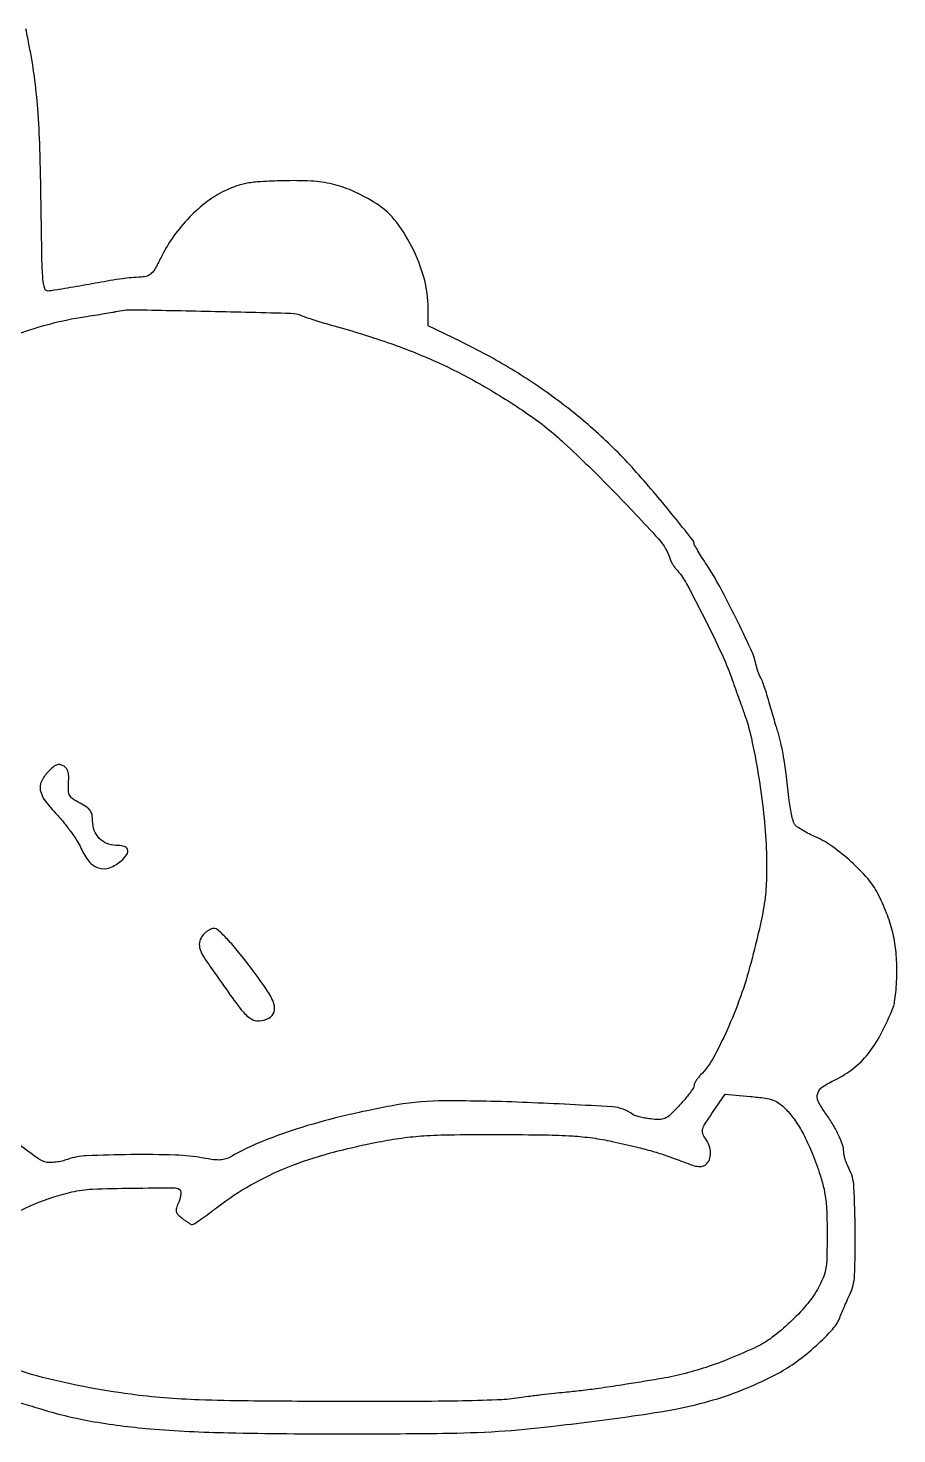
# Model space of a CAD drawing. Extents: x 15 to 627, y 15 to 580.
# Drawn here: x 365.6 to 627, y 15 to 437.7 of the extents above; entities that cross this region are included whole.
import ezdxf

# ---------------------------------------------------------------- set-up
doc = ezdxf.new("R2010")
doc.units = 0

msp = doc.modelspace()

# ---------------------------------------------------------------- linework, layer by layer
for points in [[(363.195929, 24.305042, -0.008106), (366.028386, 23.54006, -0.006658), (369.027742, 22.634186, 0.033164), (384.402365, 18.866482, 0.022851), (402.194017, 16.570737, 0.015706), (425.869637, 15.356976, 0.005067), (461, 15.017015, 0.002654), (490.383026, 15.186412, 0.012762), (507.102556, 15.798554, 0.01439), (522.868079, 17.235548, 0.003993), (547.5, 20.397268, 0.01348), (560.899501, 22.595495, 0.023966), (571.766096, 25.22579, 0.026786), (581.4589, 28.643251, 0.023269), (591.209969, 33.222643, 0.037508), (596.863598, 36.771649, 0.025302), (602.759325, 41.599461, 0.024122), (607.719023, 46.554889, 0.096479), (609.935223, 50.208594, -0.008448), (610.519813, 51.716857, -0.004638), (611.283729, 53.544362, -0.004621), (612.093662, 55.385385, -0.007366), (612.823694, 56.942424, 0.103873), (614.24229, 62.588599, 0.011507), (614.458225, 75.967892, 0.01137), (614.061804, 89.350806, 0.106626), (612.562909, 94.878348, -0.022426), (611.964639, 96.174608, -0.019973), (611.459104, 97.569827, -0.020446), (611.106089, 98.861468, -0.056536), (611, 99.796702, 0.085643), (610.628704, 101.948488, 0.025368), (609.346166, 105.046857, 0.024601), (607.521718, 108.447803, 0.02398), (605.357616, 111.683278, -0.04725), (603.329292, 115.043797, -0.19104), (603.162495, 117.386334, -0.170845), (604.655807, 119.371752, -0.036423), (608.473512, 121.530795, 0.056), (613.854942, 124.858091, 0.057669), (618.304844, 129.267739, 0.048631), (622.188788, 135.227747, 0.025357), (625.886207, 143.297053, 0.057218), (626.318022, 144.890466, 0.012567), (626.672823, 147.709538, 0.012921), (626.918184, 151.00914, 0.012096), (627, 154.390503, 0.02724), (626.666488, 160.50765, 0.03384), (625.665713, 166.115928, 0.032989), (623.891278, 171.65167, 0.023904), (621.227049, 177.554947, 0.062207), (618.220141, 181.988091, 0.027729), (613.271067, 187.034135, 0.027766), (607.705145, 191.573304, 0.053108), (602.713127, 194.448164, -0.012665), (600.607658, 195.443797, -0.014684), (598.65845, 196.499588, -0.013778), (597.069004, 197.481387, -0.07979), (596.342931, 198.144527, -0.094661), (595.885822, 199.016864, -0.01554), (595.388752, 200.86433, -0.016615), (594.938291, 203.103462, -0.013985), (594.607083, 205.5, 0.004337), (593.747396, 212.749188, 0.00894), (592.924614, 218.399771, 0.011236), (592.103205, 222.790412, 0.026682), (591.246751, 226, -0.004497), (590.694239, 227.754231, -0.001665), (589.946564, 230.234375, -0.00165), (589.148578, 232.946321, -0.001988), (588.417304, 235.5, 0.006294), (587.716242, 237.87084, 0.008092), (587.009214, 240.03125, 0.00641), (586.366865, 241.817075, 0.067332), (586.000347, 242.5, -0.057459), (585.676279, 243.076328, -0.014277), (585.285373, 244.0875, -0.014409), (584.901979, 245.278137, -0.01401), (584.583877, 246.5, 0.051878), (583.035894, 251.014426, 0.006452), (578.545589, 260.384109, 0.00814), (573.67266, 269.83432, 0.022003), (569.816538, 276.320714, -0.004029), (568.35393, 278.591065, -0.006093), (567.121108, 280.592591, -0.002635), (566.101718, 282.314195, -0.133111), (566, 282.689504, 0.169298), (565.639573, 283.723473, 0.001672), (560.667375, 289.94597, 0.005691), (555.169855, 296.621911, 0.005161), (549.342099, 303.393861, 0.026629), (537.945353, 315.04948, 0.025207), (525.171753, 325.656091, 0.024608), (511.082563, 335.158441, 0.022696), (495.75, 343.510313), (486, 348.260967), (485.989176, 353.380483, 0.06697), (484.737404, 362.537837, 0.050427), (481.055203, 372.021203, 0.051912), (475.749866, 380.210365, 0.091462), (469.654836, 385.446973, 0.02684), (462.979236, 388.869126, 0.047871), (457.134785, 390.834299, 0.044416), (450.730845, 391.736279, 0.019894), (442.220025, 391.833064, 0.006943), (435.554633, 391.550968, 0.02865), (431.546086, 391.094163, 0.040713), (428.350271, 390.27087, 0.02621), (424.803788, 388.829949, 0.053636), (419.448653, 385.579762, 0.037027), (414.143555, 380.863691, 0.036051), (409.423515, 375.237279, 0.041758), (405.814334, 369.25, -0.010756), (403.94636, 365.666554, -0.067445), (402.721513, 364.010147, -0.120858), (401.429686, 363.202322, -0.06944), (399.612723, 362.872377, 0.010824), (396.6636, 362.687448, 0.013982), (393.968149, 362.383649, 0.007753), (390.296516, 361.807304, 0.001183), (383, 360.527947, -0.001464), (379.228095, 359.868773, -0.001878), (375.752906, 359.285365, -0.001443), (372.836696, 358.815688, -0.016115), (371.669468, 358.669525, -0.36344), (370.58802, 359.417108, -0.046535), (370.055774, 362.414327, -0.016113), (369.746075, 368.539218, -0.001243), (369.485782, 385, 0.004269), (369.123466, 401.568723, 0.011133), (368.496037, 413.47092, 0.014675), (367.480903, 423.170438, 0.016081), (365.919879, 432.5, -0.001424), (365.47008, 434.7762, -0.000838), (364.944619, 437.5, -0.000838)], [(362.481278, 345.735346, -0.025523), (372.382258, 348.860533, -0.025916), (382.5, 350.941982, 0.001449), (385.673309, 351.434472, 0.001857), (388.590625, 351.907006, 0.001427), (391.033383, 352.319159, 0.015938), (392, 352.516993, -0.06262), (396.956436, 353.057759, -0.001456), (420.513117, 352.60269, -0.001003), (444.64662, 352.017745, -0.09659), (448, 351.272016, 0.019699), (449.350386, 350.745126, 0.005334), (451.528125, 350.018731, 0.00539), (454.019531, 349.246674, 0.005569), (456.5, 348.537203, -0.015885), (473.746858, 343.216966, -0.023222), (488.518373, 337.361191, -0.0243), (502.16834, 330.385401, -0.020084), (516, 321.690487, -0.036632), (526.903209, 312.970519, -0.012468), (541.432668, 298.803696, -0.008518), (555.221314, 284.181423, -0.11168), (558.877281, 277.745383, 0.056292), (559.14105, 277.132847, 0.017444), (559.669638, 276.278331, 0.0172), (560.331835, 275.357116, 0.018122), (561.044867, 274.5, -0.060323), (563.713545, 270.678708, -0.005493), (569.06708, 260.348817, -0.00757), (574.191898, 249.79414, -0.023715), (577.18559, 242.5, 0.000246), (578.23277, 239.563322, 0.000222), (579.318287, 236.528125, 0.000223), (580.292778, 233.810994, 0.000712), (580.946109, 232, -0.032962), (583.202978, 224.202931, -0.013245), (585.292769, 213.299238, -0.013186), (586.901779, 201.585209, -0.018203), (587.683652, 191, -0.01414), (587.762566, 182.282157, -0.028668), (587.238187, 175.445041, -0.023654), (585.861349, 167.928438, -0.006887), (583.037498, 156.5, -0.021865), (579.942508, 146.485338, -0.019791), (575.892413, 136.433843, -0.019664), (571.609583, 127.83131, -0.071156), (567.949744, 122.949744, 0.028622), (567.202298, 122.11145, 0.029966), (566.56776, 121.20555, 0.031405), (566.119607, 120.361946, 0.103361), (565.983057, 119.75, -0.143821), (565.760748, 119.029385, -0.013506), (564.684465, 117.495767, -0.016441), (563.264919, 115.710661, -0.012203), (561.586112, 113.831334, -0.011861), (558.801518, 111.000868, -0.082564), (557.209916, 109.900057, -0.112217), (555.557498, 109.536026, -0.029974), (552.853055, 109.716386, -0.013382), (551.113133, 109.985198, -0.015807), (549.48496, 110.335053, -0.014754), (548.139297, 110.711498, -0.089467), (547.5, 111.044924, 0.150518), (541.408527, 113.340582, 0.00522), (515.804074, 114.651908, 0.009731), (490.987387, 115.179785, 0.043934), (476.560195, 113.935891, 0.013774), (461.502486, 110.862138, 0.018174), (447.985079, 107.190045, 0.020273), (436.283212, 103.022479, 0.032743), (426.757549, 98.442866, -0.048844), (425.083748, 97.703421, -0.065032), (423.452031, 97.392145, -0.046728), (421.418459, 97.462877, -0.013661), (418.323889, 97.947923, 0.037941), (409.926222, 98.849493, 0.010197), (396.50548, 98.993243, 0.008082), (383.157983, 98.648185, 0.074763), (377.5, 97.552654, -0.028675), (375.78508, 97.053624, -0.024858), (373.940625, 96.725351, -0.025635), (372.237836, 96.597109, -0.064104), (371, 96.726461, -0.100033), (368.37567, 97.934983, -0.0051), (360.820515, 103.573771, -0.005841)], [(357.743695, 78.95658, -0.050305), (367.427583, 84.133948, -0.039486), (378.766893, 87.785208, -0.048037), (384.842765, 88.620282, -0.007576), (396.911136, 88.927288, -0.002688), (409.865939, 88.990831, -0.259807), (411.425223, 88.120992, -0.144185), (411.57624, 87.569273, -0.03756), (411.488748, 86.644243, -0.034984), (411.224055, 85.559452, -0.029573), (410.798665, 84.457463, 0.030608), (410.193933, 82.881187, 0.136004), (410.159758, 81.899102, 0.134672), (410.635946, 81.034238, 0.029785), (411.896745, 79.882527, 0.015234), (412.844541, 79.16172, 0.018919), (413.769827, 78.552992, 0.01749), (414.571319, 78.105633, 0.119085), (415.008548, 78, 0.148633), (415.528532, 78.158065, 0.003793), (417.577197, 79.553018, 0.007762), (419.964908, 81.260898, 0.005181), (422.647764, 83.286871, -0.036037), (432.62016, 89.893558, -0.033223), (443.706686, 95.203185, -0.029558), (456.572732, 99.48297, -0.018878), (471.944477, 102.989522, -0.014626), (478.925395, 104.096603, -0.017689), (485.53018, 104.710311, -0.011977), (493.935169, 104.990525, -0.003009), (507.643242, 105.036546, -0.002853), (521.193385, 104.923183, -0.011925), (529.343827, 104.61397, -0.018814), (535.42118, 104.007936, -0.01987), (541.324887, 102.953448, -0.004074), (548.488916, 101.316535, -0.011634), (553.434509, 100.021798, -0.014073), (557.765114, 98.6467, -0.00881), (562.755099, 96.806951, 0.011936), (565.545892, 95.79779, 0.051229), (567.268646, 95.411221, 0.091303), (568.489226, 95.489122, 0.112189), (569.505099, 96.004232, 0.126593), (570.577267, 97.486458, 0.097629), (570.935299, 99.456927, 0.084082), (570.525467, 101.675475, 0.065236), (569.388078, 103.856329, -0.063998), (568.593316, 105.371106, -0.158029), (568.541367, 106.610155, -0.075524), (569.250519, 108.188282, -0.007509), (571.557672, 111.648262), (575.339188, 117.138855), (582.919594, 116.477627, -0.011083), (587.33337, 115.993835, -0.054037), (589.772614, 115.3987, -0.076591), (591.610221, 114.394425, -0.036426), (593.631593, 112.600459, -0.042375), (596.356053, 109.281969, -0.029535), (598.86371, 105.133069, -0.024774), (601.257684, 99.982174, -0.014421), (603.638082, 93.594023, -0.020589), (604.849139, 89.485912, -0.029796), (605.548486, 85.76801, -0.023699), (605.893112, 81.412852, -0.008097), (605.990616, 75.074848, -0.005572), (605.905462, 67.951724, -0.037672), (605.559183, 64.444209, -0.059967), (604.742263, 61.741277, -0.026873), (603.068185, 58.421236, -0.047211), (599.721979, 53.68531, -0.026387), (594.845185, 48.577115, -0.026424), (589.516879, 44.062019, -0.052335), (584.786184, 41.190422, -0.013371), (576.944382, 37.742465, -0.017281), (569.566796, 35.024763, -0.018503), (562.476346, 32.975218, -0.020582), (555.5, 31.537595, -0.001019), (544.184475, 29.711153, -0.004127), (537.278407, 28.669256, -0.006437), (532.076211, 27.996496, -0.006993), (527, 27.478212, 0.005295), (523.940114, 27.176291, 0.002615), (520.059375, 26.731283, 0.002595), (516.03701, 26.22752, 0.003789), (512.5, 25.7386, -0.02761), (506.692899, 25.216115, -0.004078), (494.910394, 24.905346, -0.003817), (479.027691, 24.737311, -0.001677), (458, 24.745902, -0.001339), (431.868855, 24.914195, -0.006524), (417.072127, 25.242217, -0.011126), (406.489171, 25.851016, -0.013071), (396.5, 26.91237, -0.030504), (368.213167, 32.44002, -0.098106), (351.017308, 40.737192, -0.179874)]]:
    msp.add_lwpolyline(points, format="xyb")
for points in [[(371.64596, 214.152349, 0.076464), (369.603509, 211.238447, 0.166716), (369.258611, 208.5656, 0.112284), (370.636864, 205.525922, 0.02557), (374.304337, 201.175763, -0.017479), (376.472628, 198.686686, -0.014596), (378.601288, 195.900969, -0.014846), (380.399351, 193.236346, -0.038432), (381.483611, 191.189239, 0.06686), (383.89612, 187.198889, 0.147482), (386.805573, 185.205708, 0.165931), (390.087692, 185.274919, 0.090348), (393.60448, 187.336211, 0.059365), (395.331721, 189.220881, 0.246271), (395.540669, 190.700216, 0.251088), (394.445294, 191.692734, 0.061118), (391.940983, 192, -0.100283), (389.236472, 192.547944, -0.103478), (386.992836, 194.102806, -0.100585), (385.516007, 196.468578, -0.08963), (385, 199.324002, 0.044371), (384.836424, 201.163638, 0.109429), (384.317289, 202.407568, 0.091686), (383.257351, 203.444827, 0.025274), (381.25, 204.65133, -0.022833), (379.058285, 205.954129, -0.118536), (378.102662, 206.974053, -0.121327), (377.726507, 208.305106, -0.024411), (377.763381, 210.784983, 0.021999), (377.804577, 212.876834, 0.069804), (377.577043, 214.254511, 0.103156), (377.046415, 215.206169, 0.091547), (376.159341, 215.914723, 0.086154), (375.096922, 216.266224, 0.130712), (374.135357, 216.157763, 0.086149), (373.079971, 215.519175, 0.022703)], [(418.571429, 165.428571, 0.096245), (417.402878, 163.696449, 0.126137), (417.117488, 161.816415, 0.094074), (417.767872, 159.620059, 0.036346), (419.429921, 156.897883, -0.001304), (420.605171, 155.245379, -0.000557), (422.168787, 153.029378, -0.000551), (423.830694, 150.662964, -0.000725), (425.341491, 148.5, 0.013569), (429.746224, 142.526743, 0.080484), (432.582405, 139.89702, 0.162784), (435.130893, 139.207361, 0.108661), (438.065741, 140.035184, 0.19253), (439.5796, 141.836171, 0.164523), (439.560808, 144.330652, 0.065791), (437.638082, 148.162666, 0.011885), (432.995619, 154.662652, 0.008872), (428.913282, 159.904013, 0.019006), (425.542948, 163.766385, 0.018802), (422.83388, 166.434156, 0.187171), (421.375262, 167, 0.092572), (420.79258, 166.891187, 0.035415), (420.043269, 166.538393, 0.03357), (419.263696, 166.029921, 0.035098)]]:
    msp.add_lwpolyline(points, format="xyb", close=True)

doc.saveas('drawing.dxf')
